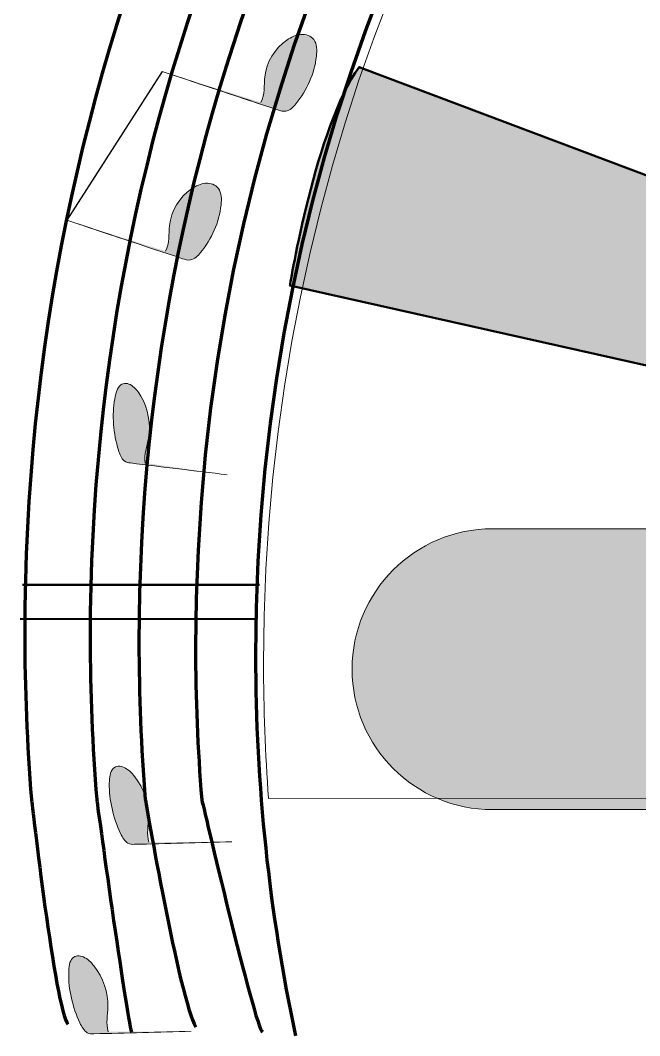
# Model space of a CAD drawing. Header units: inches. Extents: x 0.49 to 8.27, y -9.2 to -1.24.
# Drawn here: x 0.493 to 1.663, y -5.861 to -3.943 of the extents above; entities that cross this region are included whole.
import ezdxf

# ---------------------------------------------------------------- set-up
doc = ezdxf.new("R2010")
doc.units = ezdxf.units.IN
doc.header["$MEASUREMENT"] = 0
doc.layers.add('Coaster OPML design', color=7, linetype='Continuous', lineweight=0)

# ---------------------------------------------------------------- blocks, each defined once
blk = doc.blocks.new('Block_6')
at = {"layer": 'Coaster OPML design', "true_color": 0x764422, "transparency": 33554687}
h = blk.add_hatch(color=17, dxfattribs=at)
h.dxf.hatch_style = 2
edge = h.paths.add_edge_path()
edge.add_spline(control_points=[(2.7784, -4.3676), (2.7784, -4.3676), (1.312, -3.5747), (1.312, -3.5747), (1.312, -3.5747), (1.4321, -3.3483), (1.5476, -3.1994), (1.5476, -3.1994), (2.8812, -4.167), (2.8812, -4.167), (2.8812, -4.167), (2.807, -4.3128), (2.7891, -4.3583), (2.7891, -4.3583), (2.7784, -4.3676), (2.7784, -4.3676)], knot_values=[0, 0, 0, 0, 1, 1, 1, 2, 2, 2, 3, 3, 3, 4, 4, 4, 5, 5, 5, 5], degree=3, periodic=0)
at = {"layer": 'Coaster OPML design', "true_color": 0x280f11, "transparency": 33554687}
h = blk.add_hatch(color=248, dxfattribs=at)
h.dxf.hatch_style = 2
edge = h.paths.add_edge_path()
edge.add_spline(control_points=[(0.7605, -4.0397), (0.8336, -4.064), (0.9066, -4.0882), (0.9796, -4.1125), (0.9843, -4.1141), (0.9893, -4.1157), (0.9944, -4.1148), (1.002, -4.1135), (1.0083, -4.1072), (1.0135, -4.1009), (1.0347, -4.0753), (1.0484, -4.0434), (1.0522, -4.0112), (1.0535, -4.0001), (1.0534, -3.9881), (1.0472, -3.9797), (1.0418, -3.9725), (1.0323, -3.9693), (1.023, -3.97), (1.0137, -3.9707), (1.0046, -3.975), (0.9964, -3.9805), (0.9737, -3.996), (0.9576, -4.0226), (0.9546, -4.0497), (0.9528, -4.0661), (0.9553, -4.0835), (0.9474, -4.0984)], knot_values=[0, 0, 0, 0, 1, 1, 1, 2, 2, 2, 3, 3, 3, 4, 4, 4, 5, 5, 5, 6, 6, 6, 7, 7, 7, 8, 8, 8, 9, 9, 9, 9], degree=3, periodic=0)
edge.add_line((0.9474, -4.0984), (0.7605, -4.0397))
at = {"layer": 'Coaster OPML design', "true_color": 0x764422, "transparency": 33554687}
h = blk.add_hatch(color=17, dxfattribs=at)
h.dxf.hatch_style = 2
edge = h.paths.add_edge_path()
edge.add_spline(control_points=[(2.6726, -4.6119), (2.6726, -4.6119), (2.6295, -4.7875), (2.6357, -4.8105), (2.6357, -4.8105), (1.0022, -4.4441), (1.0022, -4.4441), (1.0022, -4.4441), (1.0514, -4.1424), (1.133, -4.0315), (1.133, -4.0315), (2.6726, -4.6119), (2.6726, -4.6119)], knot_values=[0, 0, 0, 0, 1, 1, 1, 2, 2, 2, 3, 3, 3, 4, 4, 4, 4], degree=3, periodic=0)
at = {"layer": 'Coaster OPML design', "true_color": 0x280f11, "transparency": 33554687}
h = blk.add_hatch(color=248, dxfattribs=at)
h.dxf.hatch_style = 2
edge = h.paths.add_edge_path()
edge.add_spline(control_points=[(0.5805, -4.3208), (0.6535, -4.345), (0.7265, -4.3693), (0.7995, -4.3936), (0.8043, -4.3952), (0.8092, -4.3967), (0.8143, -4.3959), (0.8219, -4.3946), (0.8282, -4.3883), (0.8334, -4.382), (0.8546, -4.3564), (0.8683, -4.3245), (0.8721, -4.2922), (0.8734, -4.2811), (0.8733, -4.2691), (0.8671, -4.2608), (0.8617, -4.2535), (0.8522, -4.2504), (0.8429, -4.2511), (0.8336, -4.2518), (0.8245, -4.256), (0.8163, -4.2616), (0.7936, -4.277), (0.7775, -4.3036), (0.7746, -4.3308), (0.7728, -4.3472), (0.7752, -4.3645), (0.7673, -4.3795)], knot_values=[0, 0, 0, 0, 1, 1, 1, 2, 2, 2, 3, 3, 3, 4, 4, 4, 5, 5, 5, 6, 6, 6, 7, 7, 7, 8, 8, 8, 9, 9, 9, 9], degree=3, periodic=0)
edge.add_line((0.7673, -4.3795), (0.5805, -4.3208))
h = blk.add_hatch(color=248, dxfattribs=at)
h.dxf.hatch_style = 2
edge = h.paths.add_edge_path()
edge.add_spline(control_points=[(0.8837, -4.8018), (0.8228, -4.7944), (0.7618, -4.7869), (0.7009, -4.7795), (0.6969, -4.779), (0.6928, -4.7784), (0.6891, -4.7756), (0.6837, -4.7714), (0.6805, -4.7631), (0.6782, -4.7553), (0.6685, -4.7236), (0.666, -4.6891), (0.6711, -4.6584), (0.6728, -4.6478), (0.6758, -4.637), (0.6826, -4.632), (0.6884, -4.6276), (0.6963, -4.6286), (0.7032, -4.633), (0.71, -4.6374), (0.7158, -4.6449), (0.7206, -4.6531), (0.734, -4.6763), (0.7395, -4.7069), (0.7351, -4.7327), (0.7324, -4.7483), (0.7263, -4.7629), (0.7286, -4.7797)], knot_values=[0, 0, 0, 0, 1, 1, 1, 2, 2, 2, 3, 3, 3, 4, 4, 4, 5, 5, 5, 6, 6, 6, 7, 7, 7, 8, 8, 8, 9, 9, 9, 9], degree=3, periodic=0)
edge.add_line((0.7286, -4.7797), (0.8837, -4.8018))
at = {"layer": 'Coaster OPML design', "true_color": 0x3c1312, "transparency": 33554687}
h = blk.add_hatch(color=28, dxfattribs=at)
h.dxf.hatch_style = 2
edge = h.paths.add_edge_path()
edge.add_spline(control_points=[(7.329, -4.9038), (7.4755, -4.9038), (7.5943, -5.0226), (7.5943, -5.1691), (7.5943, -5.3156), (7.4755, -5.4344), (7.329, -5.4344), (7.329, -5.4344), (1.4545, -5.4344), (1.4545, -5.4344), (1.4545, -5.4344), (1.3848, -5.4344), (1.3848, -5.4344), (1.2383, -5.4344), (1.1195, -5.3156), (1.1195, -5.1691), (1.1195, -5.0226), (1.2383, -4.9038), (1.3848, -4.9038), (1.3848, -4.9038), (7.2593, -4.9038), (7.2593, -4.9038), (7.2593, -4.9038), (7.329, -4.9038), (7.329, -4.9038)], knot_values=[0, 0, 0, 0, 1, 1, 1, 2, 2, 2, 3, 3, 3, 4, 4, 4, 5, 5, 5, 6, 6, 6, 7, 7, 7, 8, 8, 8, 8], degree=3, periodic=0)
at = {"layer": 'Coaster OPML design', "true_color": 0x280f11, "transparency": 33554687}
h = blk.add_hatch(color=248, dxfattribs=at)
h.dxf.hatch_style = 2
edge = h.paths.add_edge_path()
edge.add_spline(control_points=[(0.8924, -5.4951), (0.831, -5.4967), (0.7696, -5.4983), (0.7083, -5.4999), (0.7043, -5.5), (0.7001, -5.5001), (0.6961, -5.4978), (0.6901, -5.4944), (0.6857, -5.4868), (0.6822, -5.4794), (0.668, -5.4494), (0.6605, -5.4157), (0.6609, -5.3846), (0.6611, -5.3739), (0.6625, -5.3628), (0.6684, -5.3568), (0.6736, -5.3516), (0.6815, -5.3513), (0.6889, -5.3547), (0.6963, -5.358), (0.7032, -5.3646), (0.7091, -5.3721), (0.7258, -5.3931), (0.7358, -5.4225), (0.7352, -5.4486), (0.7348, -5.4644), (0.731, -5.4798), (0.7357, -5.496)], knot_values=[0, 0, 0, 0, 1, 1, 1, 2, 2, 2, 3, 3, 3, 4, 4, 4, 5, 5, 5, 6, 6, 6, 7, 7, 7, 8, 8, 8, 9, 9, 9, 9], degree=3, periodic=0)
edge.add_line((0.7357, -5.496), (0.8924, -5.4951))
h = blk.add_hatch(color=248, dxfattribs=at)
h.dxf.hatch_style = 2
edge = h.paths.add_edge_path()
edge.add_spline(control_points=[(0.8157, -5.8531), (0.7543, -5.8547), (0.6929, -5.8563), (0.6315, -5.8579), (0.6275, -5.858), (0.6234, -5.8581), (0.6193, -5.8558), (0.6133, -5.8525), (0.609, -5.8448), (0.6055, -5.8374), (0.5913, -5.8074), (0.5837, -5.7737), (0.5842, -5.7426), (0.5843, -5.7319), (0.5857, -5.7208), (0.5916, -5.7148), (0.5968, -5.7096), (0.6048, -5.7094), (0.6122, -5.7127), (0.6196, -5.716), (0.6264, -5.7226), (0.6324, -5.7301), (0.649, -5.7511), (0.659, -5.7805), (0.6584, -5.8066), (0.6581, -5.8224), (0.6542, -5.8379), (0.6589, -5.854)], knot_values=[0, 0, 0, 0, 1, 1, 1, 2, 2, 2, 3, 3, 3, 4, 4, 4, 5, 5, 5, 6, 6, 6, 7, 7, 7, 8, 8, 8, 9, 9, 9, 9], degree=3, periodic=0)
edge.add_line((0.6589, -5.854), (0.8157, -5.8531))
at = {"layer": 'Coaster OPML design', "color": 28, "lineweight": 25, "true_color": 0x451813}
blk.add_line((0.7605, -4.0397), (0.5805, -4.3208), dxfattribs=at)
at = {"layer": 'Coaster OPML design', "color": 28, "lineweight": 50, "true_color": 0x451813}
for p, q in [((0.9444, -5.0097), (0.4968, -5.0094)), ((0.9404, -5.0744), (0.4928, -5.0741))]:
    blk.add_line(p, q, dxfattribs=at)
at = {"layer": 'Coaster OPML design', "color": 20, "lineweight": 80, "true_color": 0xe74525}
blk.add_lwpolyline([(0.9557, -5.4158)], dxfattribs=at)
at = {"layer": 'Coaster OPML design', "color": 28, "lineweight": 80, "true_color": 0x401311}
for points, knots in [([(8.0999, -5.8471), (8.1264, -5.8213), (8.208, -5.4141), (8.208, -5.4141), (8.208, -5.4141), (8.2104, -5.4151), (8.2104, -5.4151), (8.2188, -5.3113), (8.223, -5.2063), (8.223, -5.1003), (8.223, -2.968), (6.4944, -1.2394), (4.3621, -1.2394), (2.2298, -1.2394), (0.5012, -2.968), (0.5012, -5.1003), (0.5012, -5.2063), (0.5055, -5.3113), (0.5139, -5.4151), (0.5139, -5.4151), (0.5591, -5.8143), (0.5829, -5.8397)], [0, 0, 0, 0, 1, 1, 1, 2, 2, 2, 3, 3, 3, 4, 4, 4, 5, 5, 5, 6, 6, 6, 7, 7, 7, 7]), ([(8.0167, -5.8428), (8.0414, -5.7889), (8.1122, -5.4151), (8.1122, -5.4151), (8.1203, -5.3142), (8.1245, -5.2123), (8.1245, -5.1094), (8.1245, -3.0384), (6.4456, -1.3595), (4.3746, -1.3595), (2.3037, -1.3595), (0.6248, -3.0384), (0.6248, -5.1094), (0.6248, -5.2123), (0.6289, -5.3142), (0.6371, -5.4151), (0.6371, -5.4151), (0.693, -5.8251), (0.703, -5.8544)], [0, 0, 0, 0, 1, 1, 1, 2, 2, 2, 3, 3, 3, 4, 4, 4, 5, 5, 5, 6, 6, 6, 6]), ([(7.8982, -5.8374), (7.9367, -5.7913), (8.0048, -5.4151), (8.0048, -5.4151), (8.0127, -5.3169), (8.0167, -5.2177), (8.0167, -5.1175), (8.0167, -3.1018), (6.3826, -1.4677), (4.3669, -1.4677), (2.3511, -1.4677), (0.717, -3.1018), (0.717, -5.1175), (0.717, -5.2177), (0.721, -5.3169), (0.729, -5.4151), (0.729, -5.4151), (0.7931, -5.7928), (0.8246, -5.8451)], [0, 0, 0, 0, 1, 1, 1, 2, 2, 2, 3, 3, 3, 4, 4, 4, 5, 5, 5, 6, 6, 6, 6]), ([(7.8073, -5.8528), (7.8274, -5.8013), (7.8896, -5.4151), (7.8896, -5.4151), (7.8973, -5.3199), (7.9012, -5.2237), (7.9012, -5.1266), (7.9012, -3.1722), (6.3169, -1.5879), (4.3625, -1.5879), (2.4082, -1.5879), (0.8239, -3.1722), (0.8239, -5.1266), (0.8239, -5.2237), (0.8278, -5.3199), (0.8355, -5.4151), (0.8355, -5.4151), (0.9363, -5.8467), (0.9501, -5.8544)], [0, 0, 0, 0, 1, 1, 1, 2, 2, 2, 3, 3, 3, 4, 4, 4, 5, 5, 5, 6, 6, 6, 6])]:
    blk.add_open_spline(points, degree=3, knots=knots, dxfattribs=at)
at = {"layer": 'Coaster OPML design', "color": 28, "lineweight": 80, "true_color": 0x451813}
blk.add_open_spline([(1.0132, -5.8614), (0.9638, -5.6293), (0.9378, -5.3885), (0.9378, -5.1416), (0.9378, -3.2463), (2.4704, -1.7099), (4.3611, -1.7099), (6.2517, -1.7099), (7.7843, -3.2463), (7.7843, -5.1416), (7.7843, -5.3867), (7.7587, -5.6258), (7.7099, -5.8564)], degree=3, knots=[0, 0, 0, 0, 1, 1, 1, 2, 2, 2, 3, 3, 3, 4, 4, 4, 4], dxfattribs=at)
at = {"layer": 'Coaster OPML design'}
for points, knots in [([(6.091, -5.4128), (6.1031, -5.3275), (6.1094, -5.2403), (6.1094, -5.1516), (6.1094, -4.1603), (5.3262, -3.3567), (4.3601, -3.3567), (3.394, -3.3567), (2.6108, -4.1603), (2.6108, -5.1516), (2.6108, -5.2403), (2.6171, -5.3275), (2.6292, -5.4128), (2.6292, -5.4128), (0.9618, -5.4134), (0.9618, -5.4134), (0.9555, -5.3287), (0.9523, -5.2432), (0.9523, -5.1569), (0.9523, -3.2619), (2.4885, -1.7257), (4.3835, -1.7257), (6.2785, -1.7257), (7.8147, -3.2619), (7.8147, -5.1569), (7.8147, -5.2429), (7.8115, -5.3283), (7.8053, -5.4128)], [0, 0, 0, 0, 1, 1, 1, 2, 2, 2, 3, 3, 3, 4, 4, 4, 5, 5, 5, 6, 6, 6, 7, 7, 7, 8, 8, 8, 9, 9, 9, 9]), ([(7.329, -4.9038), (7.4755, -4.9038), (7.5943, -5.0226), (7.5943, -5.1691), (7.5943, -5.3156), (7.4755, -5.4344), (7.329, -5.4344), (7.329, -5.4344), (1.4545, -5.4344), (1.4545, -5.4344), (1.4545, -5.4344), (1.3848, -5.4344), (1.3848, -5.4344), (1.2383, -5.4344), (1.1195, -5.3156), (1.1195, -5.1691), (1.1195, -5.0226), (1.2383, -4.9038), (1.3848, -4.9038), (1.3848, -4.9038), (7.2593, -4.9038), (7.2593, -4.9038), (7.2593, -4.9038), (7.329, -4.9038), (7.329, -4.9038)], [0, 0, 0, 0, 1, 1, 1, 2, 2, 2, 3, 3, 3, 4, 4, 4, 5, 5, 5, 6, 6, 6, 7, 7, 7, 8, 8, 8, 8])]:
    blk.add_open_spline(points, degree=3, knots=knots, dxfattribs=at)
at = {"layer": 'Coaster OPML design', "color": 19, "lineweight": 50, "true_color": 0x4b221e}
for points, knots in [([(2.7784, -4.3676), (2.7784, -4.3676), (1.312, -3.5747), (1.312, -3.5747), (1.312, -3.5747), (1.4321, -3.3483), (1.5476, -3.1994), (1.5476, -3.1994), (2.8812, -4.167), (2.8812, -4.167), (2.8812, -4.167), (2.807, -4.3128), (2.7891, -4.3583), (2.7891, -4.3583), (2.7784, -4.3676), (2.7784, -4.3676)], [0, 0, 0, 0, 1, 1, 1, 2, 2, 2, 3, 3, 3, 4, 4, 4, 5, 5, 5, 5]), ([(2.6726, -4.6119), (2.6726, -4.6119), (2.6295, -4.7875), (2.6357, -4.8105), (2.6357, -4.8105), (1.0022, -4.4441), (1.0022, -4.4441), (1.0022, -4.4441), (1.0514, -4.1424), (1.133, -4.0315), (1.133, -4.0315), (2.6726, -4.6119), (2.6726, -4.6119)], [0, 0, 0, 0, 1, 1, 1, 2, 2, 2, 3, 3, 3, 4, 4, 4, 4])]:
    blk.add_open_spline(points, degree=3, knots=knots, dxfattribs=at)
at = {"layer": 'Coaster OPML design', "color": 28, "lineweight": 13, "true_color": 0x451813}
for points in [[(0.7605, -4.0397), (0.8336, -4.064), (0.9066, -4.0882), (0.9796, -4.1125), (0.9843, -4.1141), (0.9893, -4.1157), (0.9944, -4.1148), (1.002, -4.1135), (1.0083, -4.1072), (1.0135, -4.1009), (1.0347, -4.0753), (1.0484, -4.0434), (1.0522, -4.0112), (1.0535, -4.0001), (1.0534, -3.9881), (1.0472, -3.9797), (1.0418, -3.9725), (1.0323, -3.9693), (1.023, -3.97), (1.0137, -3.9707), (1.0046, -3.975), (0.9964, -3.9805), (0.9737, -3.996), (0.9576, -4.0226), (0.9546, -4.0497), (0.9528, -4.0661), (0.9553, -4.0835), (0.9474, -4.0984)], [(0.5805, -4.3208), (0.6535, -4.345), (0.7265, -4.3693), (0.7995, -4.3936), (0.8043, -4.3952), (0.8092, -4.3967), (0.8143, -4.3959), (0.8219, -4.3946), (0.8282, -4.3883), (0.8334, -4.382), (0.8546, -4.3564), (0.8683, -4.3245), (0.8721, -4.2922), (0.8734, -4.2811), (0.8733, -4.2691), (0.8671, -4.2608), (0.8617, -4.2535), (0.8522, -4.2504), (0.8429, -4.2511), (0.8336, -4.2518), (0.8245, -4.256), (0.8163, -4.2616), (0.7936, -4.277), (0.7775, -4.3036), (0.7746, -4.3308), (0.7728, -4.3472), (0.7752, -4.3645), (0.7673, -4.3795)], [(0.8837, -4.8018), (0.8228, -4.7944), (0.7618, -4.7869), (0.7009, -4.7795), (0.6969, -4.779), (0.6928, -4.7784), (0.6891, -4.7756), (0.6837, -4.7714), (0.6805, -4.7631), (0.6782, -4.7553), (0.6685, -4.7236), (0.666, -4.6891), (0.6711, -4.6584), (0.6728, -4.6478), (0.6758, -4.637), (0.6826, -4.632), (0.6884, -4.6276), (0.6963, -4.6286), (0.7032, -4.633), (0.71, -4.6374), (0.7158, -4.6449), (0.7206, -4.6531), (0.734, -4.6763), (0.7395, -4.7069), (0.7351, -4.7327), (0.7324, -4.7483), (0.7263, -4.7629), (0.7286, -4.7797)], [(0.8924, -5.4951), (0.831, -5.4967), (0.7696, -5.4983), (0.7083, -5.4999), (0.7043, -5.5), (0.7001, -5.5001), (0.6961, -5.4978), (0.6901, -5.4944), (0.6857, -5.4868), (0.6822, -5.4794), (0.668, -5.4494), (0.6605, -5.4157), (0.6609, -5.3846), (0.6611, -5.3739), (0.6625, -5.3628), (0.6684, -5.3568), (0.6736, -5.3516), (0.6815, -5.3513), (0.6889, -5.3547), (0.6963, -5.358), (0.7032, -5.3646), (0.7091, -5.3721), (0.7258, -5.3931), (0.7358, -5.4225), (0.7352, -5.4486), (0.7348, -5.4644), (0.731, -5.4798), (0.7357, -5.496)], [(0.8157, -5.8531), (0.7543, -5.8547), (0.6929, -5.8563), (0.6315, -5.8579), (0.6275, -5.858), (0.6234, -5.8581), (0.6193, -5.8558), (0.6133, -5.8525), (0.609, -5.8448), (0.6055, -5.8374), (0.5913, -5.8074), (0.5837, -5.7737), (0.5842, -5.7426), (0.5843, -5.7319), (0.5857, -5.7208), (0.5916, -5.7148), (0.5968, -5.7096), (0.6048, -5.7094), (0.6122, -5.7127), (0.6196, -5.716), (0.6264, -5.7226), (0.6324, -5.7301), (0.649, -5.7511), (0.659, -5.7805), (0.6584, -5.8066), (0.6581, -5.8224), (0.6542, -5.8379), (0.6589, -5.854)]]:
    blk.add_open_spline(points, degree=3, knots=[0, 0, 0, 0, 1, 1, 1, 2, 2, 2, 3, 3, 3, 4, 4, 4, 5, 5, 5, 6, 6, 6, 7, 7, 7, 8, 8, 8, 9, 9, 9, 9], dxfattribs=at)
at = {"layer": 'Coaster OPML design', "color": 28, "lineweight": 20, "true_color": 0x451813}
blk.add_open_spline([(0.9468, -4.1016), (0.8847, -4.081), (0.8226, -4.0603), (0.7605, -4.0397), (0.7605, -4.0397), (0.5805, -4.3208), (0.5805, -4.3208), (0.6423, -4.3413), (0.704, -4.3618), (0.7658, -4.3824)], degree=3, knots=[0, 0, 0, 0, 1, 1, 1, 2, 2, 2, 3, 3, 3, 3], dxfattribs=at)
blk.add_open_spline([(0.9468, -4.1016), (0.8847, -4.081), (0.8226, -4.0603), (0.7605, -4.0397), (0.7605, -4.0397), (0.5805, -4.3208), (0.5805, -4.3208), (0.6423, -4.3413), (0.704, -4.3618), (0.7658, -4.3824)], degree=3, knots=[0, 0, 0, 0, 1, 1, 1, 2, 2, 2, 3, 3, 3, 3], dxfattribs=at)

msp = doc.modelspace()

# ---------------------------------------------------------------- block references
at = {"layer": 'Coaster OPML design'}
msp.add_blockref('Block_6', (0, 0), dxfattribs=at)

doc.saveas('drawing.dxf')
